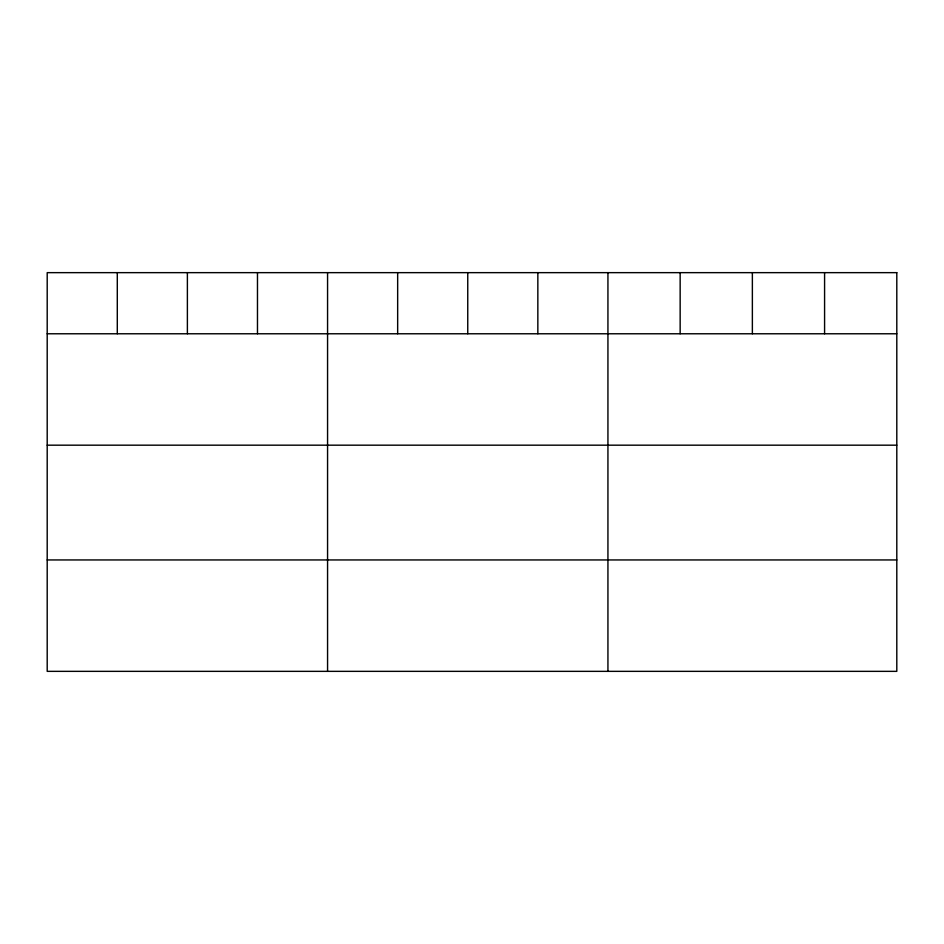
<?xml version="1.0" encoding="UTF-8"?>
<svg xmlns="http://www.w3.org/2000/svg" width="944" height="944" viewBox="0 0 944 944"><rect width="100%" height="100%" fill="white"/><g stroke="black" fill="none" stroke-linecap="round" stroke-linejoin="round"><path stroke-width="1.42" d="M47.2 333.775L896.8 333.775M47.2 445.179L896.8 445.179M47.2 559.945L896.8 559.945M824.584 272.651L824.584 333.775M752.368 272.651L752.368 333.775M680.152 272.651L680.152 333.775M607.936 272.651L607.936 671.349M537.844 272.651L537.844 333.775M467.752 272.651L467.752 333.775M397.66 272.651L397.66 333.775M327.568 272.651L327.568 671.349M257.476 272.651L257.476 333.775M187.384 272.651L187.384 333.775M117.292 272.651L117.292 333.775M896.8 272.651L47.2 272.651L47.2 671.349L896.8 671.349L896.8 272.651"/></g></svg>
